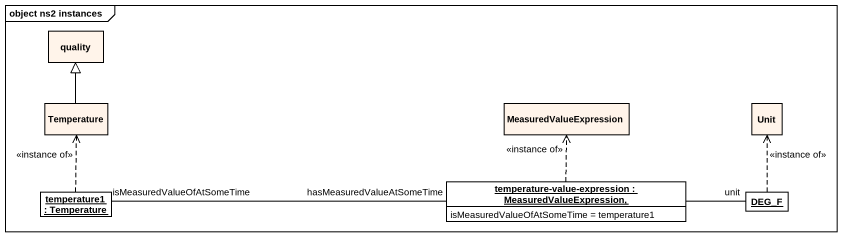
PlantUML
@startuml
mainframe object ns2 instances
hide circle
hide empty members
class quality #FFF4EA
class Temperature #FFF4EA
class MeasuredValueExpression #FFF4EA
class Unit #FFF4EA
object "temperature1 : Temperature" as temperature1
object "temperature-value-expression : MeasuredValueExpression," as temperature_value_expression {
  isMeasuredValueOfAtSomeTime = temperature1
}
object DEG_F
Temperature -up-|> quality
temperature1 .up.> Temperature : <<instance of>>
temperature_value_expression .up.> MeasuredValueExpression : <<instance of>>
temperature_value_expression -left- temperature1 : hasMeasuredValueAtSomeTime\nisMeasuredValueOfAtSomeTime
temperature_value_expression -right- DEG_F : unit
DEG_F .up.> Unit : <<instance of>>
@enduml
